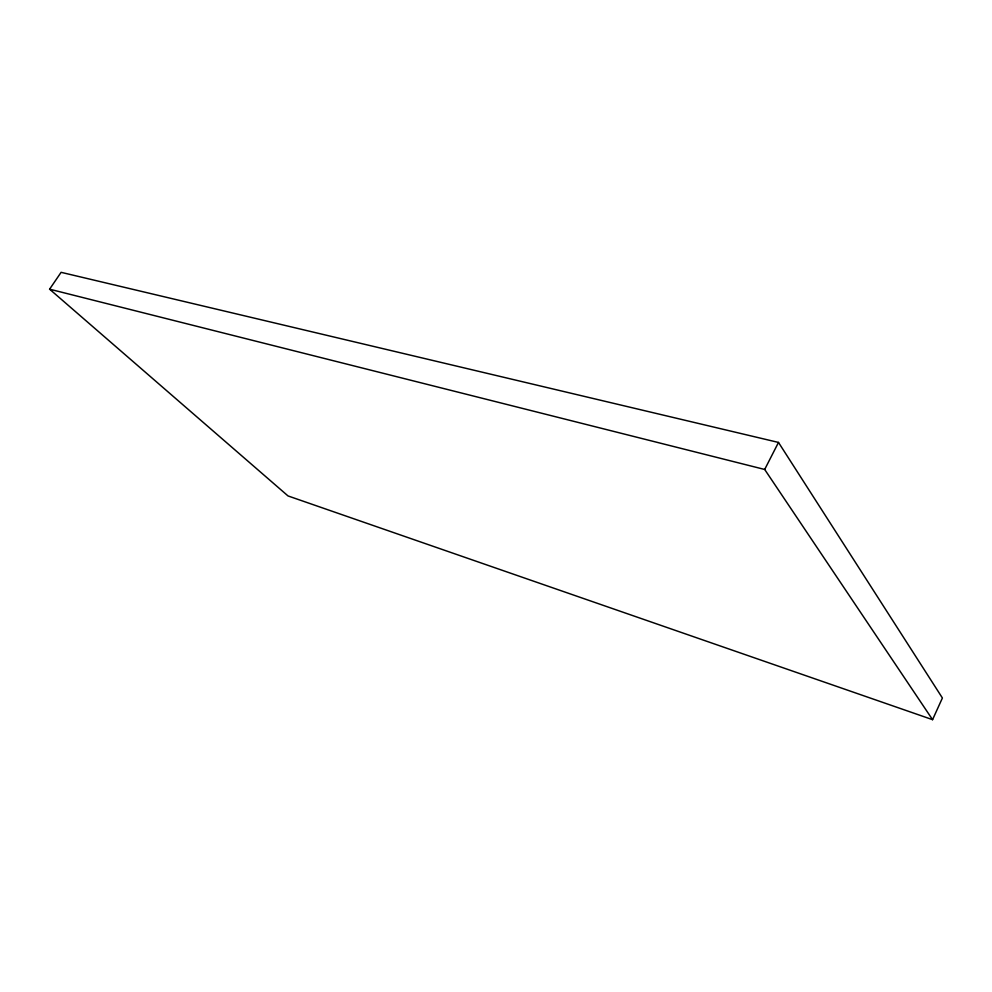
<?xml version="1.0" encoding="UTF-8"?>
<svg xmlns="http://www.w3.org/2000/svg" width="992" height="992" viewBox="0 0 992 992"><rect width="100%" height="100%" fill="white"/><g stroke="black" fill="none" stroke-linecap="round" stroke-linejoin="round"><path stroke-width="1.49" d="M932.567 719.671L942.4 697.996L778.497 442.432L61.107 272.329L49.6 289.18L288.027 495.938L932.567 719.671L764.683 469.464L49.6 289.18M764.683 469.464L778.497 442.432"/></g></svg>
